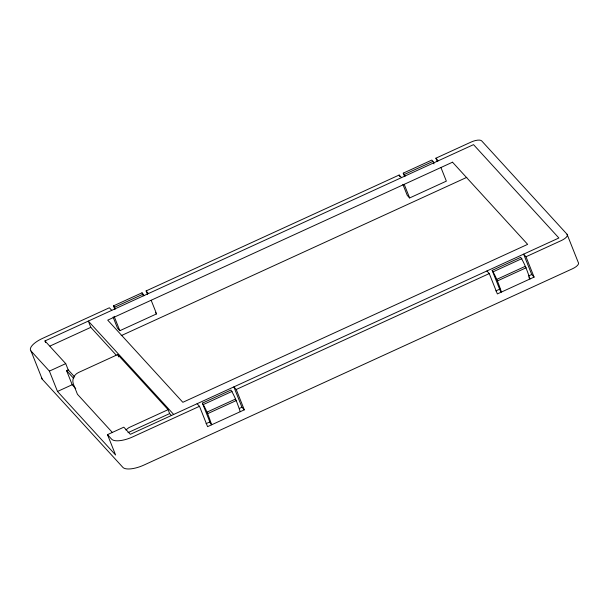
<?xml version="1.0" encoding="UTF-8"?>
<svg xmlns="http://www.w3.org/2000/svg" width="609" height="609" viewBox="0 0 609 609"><rect width="100%" height="100%" fill="white"/><g stroke="black" fill="none" stroke-linecap="round" stroke-linejoin="round"><path stroke-width="0.91" d="M125.903 429.984L128.834 427.655L168.099 409.667L169.652 413.58L171.433 415.528M114.842 309.372L113.457 305.893L142.026 292.807L143.891 295.799M147.462 294.33L146.107 290.935L399.161 175.019L401.529 177.615M404.627 176.633L403.242 173.154L431.811 160.068L432.999 161.362L434.004 163.905M437.239 161.583L435.892 158.195L471.153 142.042A9.051 3.319 -21.7 0 1 481.689 140.9L567.055 234.259L578.261 262.433A9.051 3.319 -21.7 0 1 572.475 268.767L143.922 465.07A18.103 6.638 -21.7 0 1 122.858 467.362L42.234 379.186A18.103 6.638 -21.7 0 1 41.564 377.588M113.457 305.893L114.644 307.187L143.214 294.101M403.242 173.154L404.422 174.448L432.999 161.362M45.599 342.509L44.975 340.941L473.528 144.637L558.887 237.997L130.341 434.308L123.817 427.175L107.496 434.651L115.588 454.999L57.497 391.465L49.398 371.117L31.021 351.012A18.103 6.638 -21.7 0 1 42.607 338.353L109.376 307.766L111.752 310.354M50.014 346.034L90.81 327.345L116.106 355.009M113.091 317.091L117.476 328.114L119.844 330.702L156.582 313.879L151.184 300.313M402.869 184.344L407.254 195.367L409.629 197.963L446.359 181.139L440.962 167.574M121.206 335.65L466.814 177.341M49.398 371.117L65.726 363.634L68.216 369.899L74.74 377.032M75.744 388.618L72.189 384.728L66.587 370.645L68.216 369.899M168.099 409.667L117.712 354.56L78.447 372.541A9.051 8.343 -42.4 0 0 73.4 384.104L77.45 394.282L112.528 432.649M57.497 391.465L72.189 384.728M128.012 432.656L169.652 413.58M202.378 403.15C206.481 409.811 209.138 417.31 211.666 424.793L210.478 423.491L202.378 403.15L230.948 390.057C235.051 396.725 237.708 404.224 240.235 411.707M492.163 270.404C496.266 277.072 498.916 284.57 501.443 292.054L500.255 290.752L492.163 270.404L520.733 257.318C524.836 263.979 527.485 271.485 530.013 278.96L528.825 277.666M244.316 409.834L241.94 407.238L233.848 386.89L236.216 389.486L244.316 409.834L207.578 426.658L199.486 406.31L132.709 436.897A18.103 6.638 -21.7 0 1 111.645 439.188L107.496 434.651M203.566 404.445L232.136 391.359M236.216 389.486L489.263 273.57L497.363 293.919L534.093 277.095L526.001 256.747L523.626 254.151L531.726 274.499L534.093 277.095M493.343 271.705L521.913 258.612M526.001 256.747L561.262 240.593A9.051 3.319 -21.7 0 0 567.055 234.259M206.679 412.27L235.249 399.184M496.457 279.531L525.027 266.438M207.867 413.564L236.437 400.478M497.644 280.825L526.214 267.739M206.063 423.674L210.333 421.717M239.383 408.418L241.94 407.238M495.848 290.935L500.118 288.978M528.308 276.067L531.726 274.499M435.892 158.195L438.259 160.791M486.896 270.982L489.263 273.57M146.107 290.935L148.482 293.53M155.394 312.584L156.582 313.879M197.11 403.721L199.486 406.31M173.687 414.455L88.32 321.088L90.81 327.345M44.975 340.941L65.726 363.634M66.587 370.645L73.697 378.425M404.422 174.448L405.099 176.146M404.231 184.398L409.629 197.963M399.161 175.019L399.831 176.717M142.026 292.807L143.069 295.418M114.644 307.187L115.322 308.885M114.111 316.292L119.844 330.702M117.712 354.56L118.641 356.904M31.021 351.012L42.234 379.186M452.525 162.2L107.724 320.144L182.845 402.305L527.645 244.361L452.525 162.2"/></g></svg>
